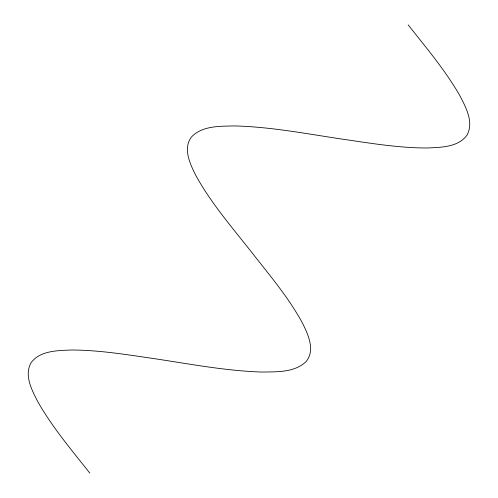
<?xml version="1.0" encoding="UTF-8"?>
<svg xmlns="http://www.w3.org/2000/svg" width="498" height="498" viewBox="0 0 498 498"><rect width="100%" height="100%" fill="white"/><g stroke="black" fill="none" stroke-linecap="round" stroke-linejoin="round"><path stroke-width="0.75" d="M408.186 24.9C426.095 47.578 444.901 69.813 459.424 94.9C465.574 106.709 473.984 121.543 467.236 134.815C458.509 147.346 441.072 147.327 427.352 147.981C400.243 148.024 373.375 143.704 346.627 139.757C309.401 134.379 272.25 126.878 234.533 125.926C219.873 126.305 202.107 125.546 191.257 137.199C182.822 148.89 190.112 164.016 195.733 175.271C211.532 204.08 233.45 228.918 253.563 254.696C271.099 277.05 289.655 298.999 303.039 324.217C308.48 335.266 315.197 350.517 306.146 361.523C294.499 372.772 276.595 371.788 261.562 372.043C223.633 370.786 186.277 363.26 148.815 357.85C123.205 354.084 97.484 350.075 71.538 350.013C57.644 350.617 40.157 350.436 31.001 362.793C23.91 375.753 32.109 390.631 38.141 402.316C52.688 427.732 71.731 450.186 89.814 473.1"/></g></svg>
